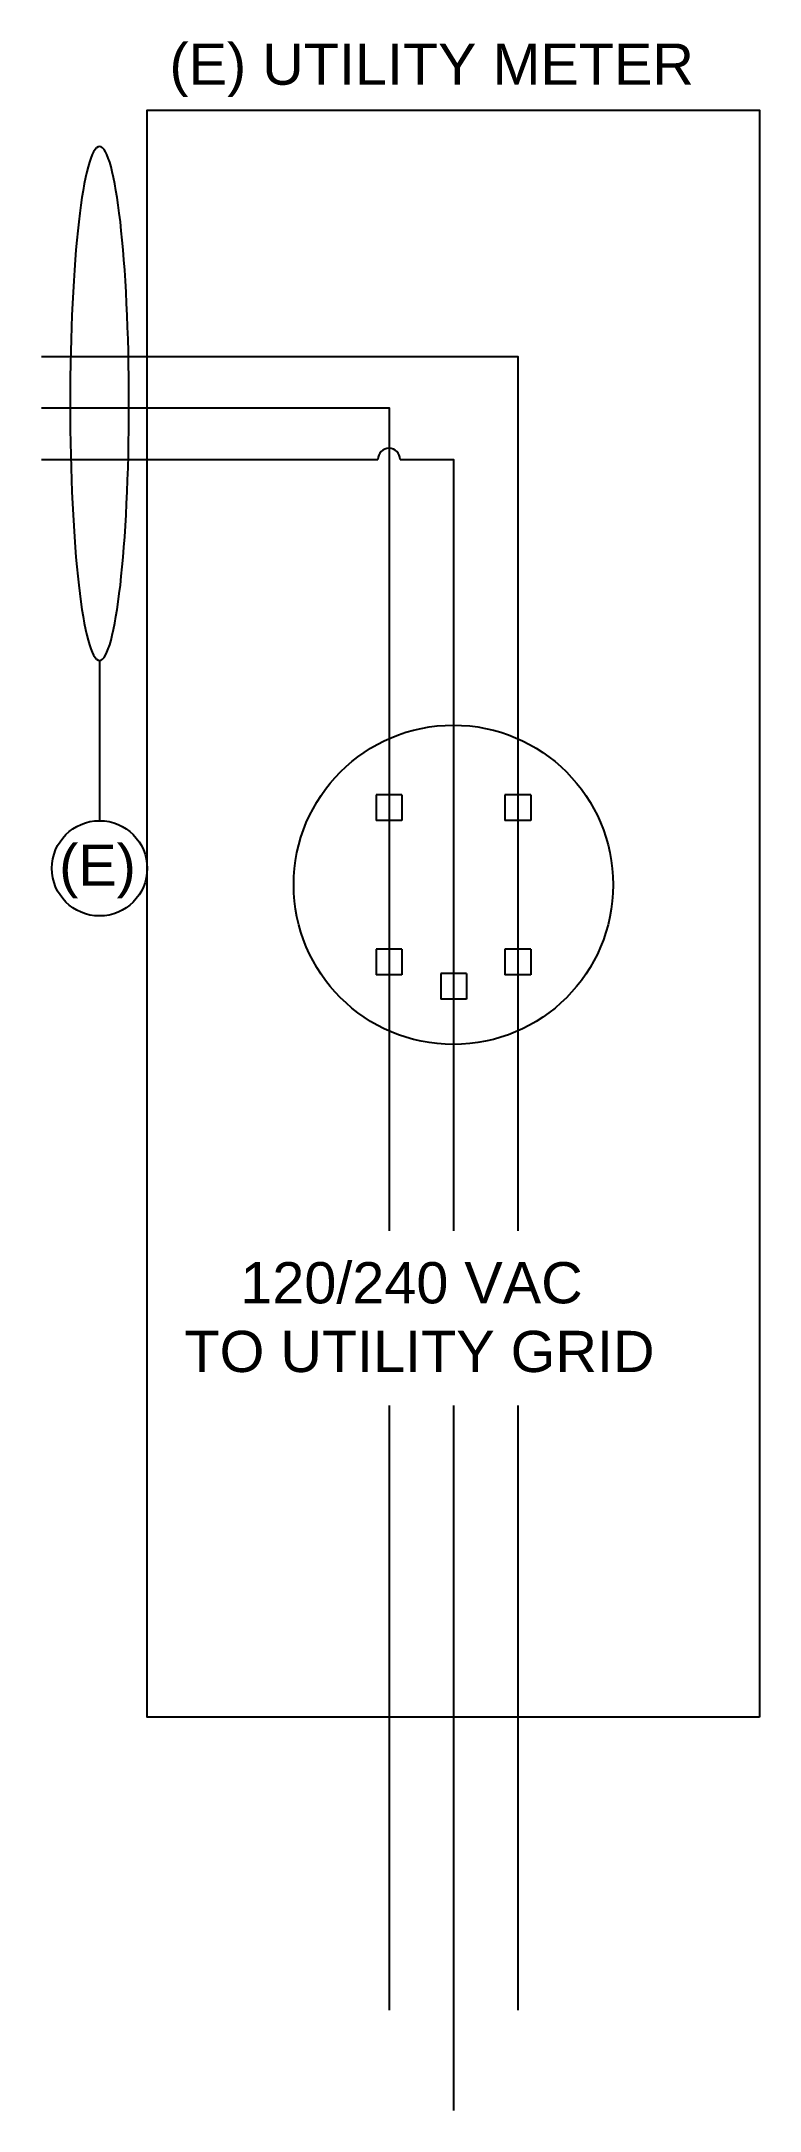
# Model space of a CAD drawing. Header units: inches. Extents: x 74 to 88, y -49.2 to -9.
import ezdxf

# ---------------------------------------------------------------- set-up
doc = ezdxf.new("R2010")
doc.units = ezdxf.units.IN
doc.header["$MEASUREMENT"] = 0
doc.layers.add('wirecallout', color=4, linetype='Continuous', lineweight=25)
doc.styles.get("Standard").update_dxf_attribs({"font": 'arial.ttf'})

# ---------------------------------------------------------------- blocks, each defined once
blk = doc.blocks.new('*U8')
for p, q in [((1.129, -10.126), (1.129, -13.238)), ((6.499, -12.733), (6.499, -13.233)), ((6.999, -12.733), (6.499, -12.733)), ((6.999, -12.733), (6.999, -13.233)), ((8.999, -12.733), (8.999, -13.233)), ((9.499, -12.733), (8.999, -12.733)), ((9.499, -12.733), (9.499, -13.233)), ((6.999, -13.233), (6.499, -13.233)), ((9.499, -13.233), (8.999, -13.233)), ((6.499, -15.733), (6.499, -16.233)), ((6.999, -15.733), (6.499, -15.733)), ((6.999, -15.733), (6.999, -16.233)), ((8.999, -15.733), (8.999, -16.233)), ((9.499, -15.733), (8.999, -15.733)), ((9.499, -15.733), (9.499, -16.233)), ((6.999, -16.233), (6.499, -16.233)), ((7.752, -16.206), (7.752, -16.706)), ((8.252, -16.206), (7.752, -16.206)), ((8.252, -16.206), (8.252, -16.706)), ((9.499, -16.233), (8.999, -16.233)), ((8.252, -16.706), (7.752, -16.706))]:
    blk.add_line(p, q)
blk.add_lwpolyline([(13.943, -30.641), (2.054, -30.641), (2.054, 0.557), (13.943, 0.557)], close=True)
for points in [[(0, -4.223), (9.249, -4.223), (9.249, -21.202)], [(0, -5.223), (6.749, -5.223), (6.749, -21.202)], [(0, -6.223), (6.534, -6.223)], [(6.964, -6.223), (7.999, -6.223), (7.999, -21.202)], [(6.749, -24.591), (6.749, -36.333)], [(7.999, -24.591), (7.999, -38.282)], [(9.249, -24.591), (9.249, -36.333)]]:
    blk.add_lwpolyline(points)
for centre, radius in [((7.999, -14.483), 3.1), ((1.129, -14.163), 0.925)]:
    blk.add_circle(centre, radius)
blk.add_arc((6.749, -6.223), 0.215, 360, 180)
at = {"layer": 'wirecallout', "color": 7, "extrusion": (0, 0, -1)}
blk.add_ellipse((1.129, -5.137), major_axis=(0, 4.989), ratio=0.114414, dxfattribs=at)
at = {"char_height": 0.8}
for s, width, heights, insert, attachment_point in [('\\A1;\\pxi-3,l4,qc,t4;(E)^IUTILITY METER', 14.51791, [5.98], (-0.082, 1.851), 1), ('(E)', 15.64005, [0], (1.834, -13.702), 3), ('\\A1;\\pxqc;120/240 VAC\\P TO UTILITY GRID', 14.51791, [5.98], (-0.074, -21.809), 1)]:
    blk.add_mtext_dynamic_manual_height_columns(s, width=width, gutter_width=1, heights=heights, dxfattribs=dict(at, insert=insert, attachment_point=attachment_point))

msp = doc.modelspace()

# ---------------------------------------------------------------- block references
msp.add_blockref('*U8', (74.043, -10.886))

doc.saveas('drawing.dxf')
